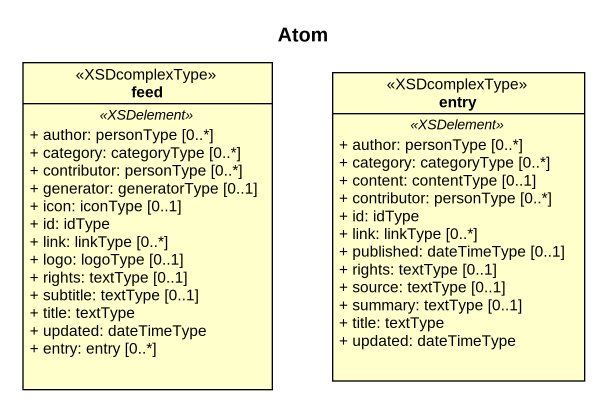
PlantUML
@startuml
title Atom
hide circle
hide empty members
skinparam classAttributeIconSize 0
class feed <<XSDcomplexType>> {
  .. <<XSDelement>> ..
  + author: personType [0..*]
  + category: categoryType [0..*]
  + contributor: personType [0..*]
  + generator: generatorType [0..1]
  + icon: iconType [0..1]
  + id: idType
  + link: linkType [0..*]
  + logo: logoType [0..1]
  + rights: textType [0..1]
  + subtitle: textType [0..1]
  + title: textType
  + updated: dateTimeType
  + entry: entry [0..*]
}
class entry <<XSDcomplexType>> {
  .. <<XSDelement>> ..
  + author: personType [0..*]
  + category: categoryType [0..*]
  + content: contentType [0..1]
  + contributor: personType [0..*]
  + id: idType
  + link: linkType [0..*]
  + published: dateTimeType [0..1]
  + rights: textType [0..1]
  + source: textType [0..1]
  + summary: textType [0..1]
  + title: textType
  + updated: dateTimeType
}
@enduml
